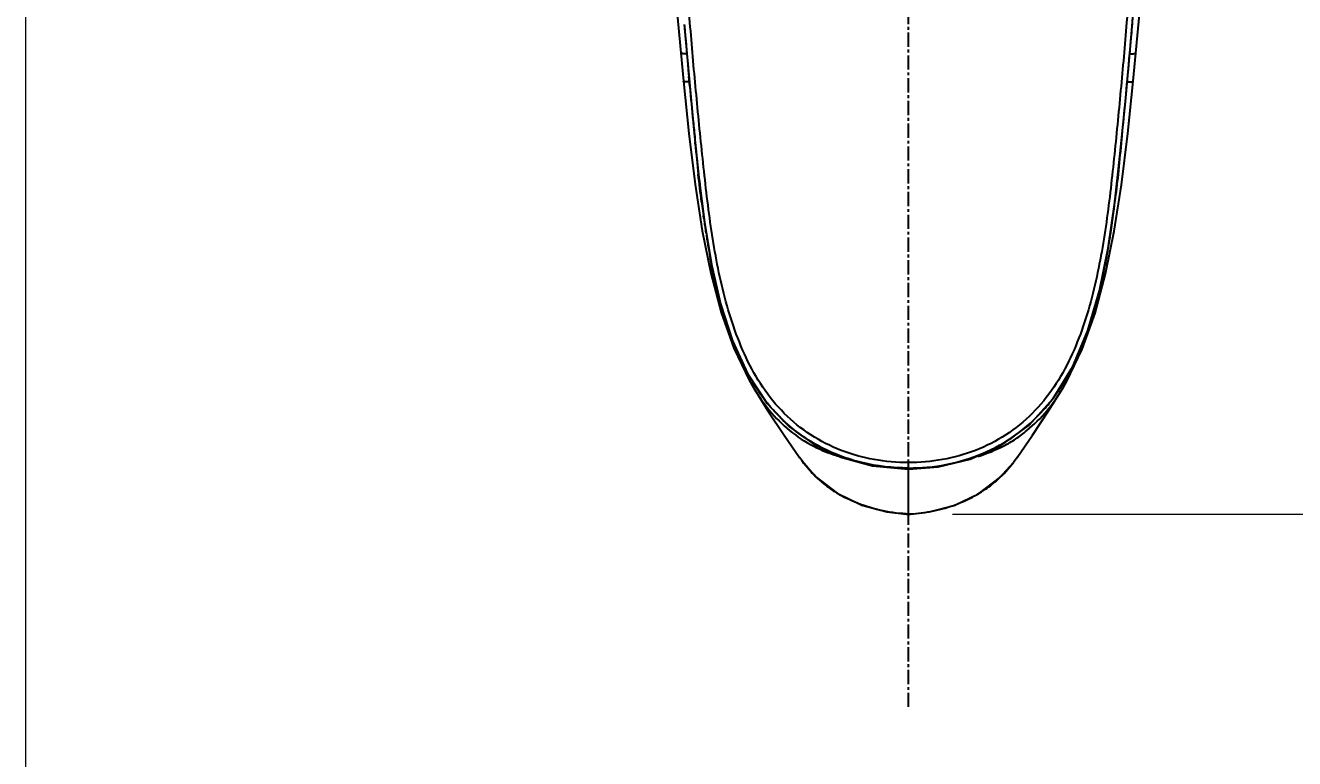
# Model space of a CAD drawing. Header units: millimetres. Extents: x 1091 to 2122, y 843 to 1569.
# Drawn here: x 1657.9 to 1769.4, y 1016.9 to 1081.3 of the extents above; entities that cross this region are included whole.
import ezdxf

# ---------------------------------------------------------------- set-up
doc = ezdxf.new("R2010")
doc.units = ezdxf.units.MM
doc.linetypes.add('CENTER', pattern=[2, 1.25, -0.25, 0.25, -0.25])
doc.layers.add('\\M+5B1EA\\M+5D7A2', color=1, linetype='Continuous')
doc.styles.add('Daelim Dimension', font='\x7f\x7f\x7f\x7f.TTF')
doc.dimstyles.new('DEFAULT', dxfattribs={"dimscale": 2, "dimtxt": 2, "dimasz": 2, "dimexe": 0, "dimexo": 2, "dimgap": 1, "dimtad": 1, "dimdec": 1, "dimzin": 9, "dimdsep": 46, "dimtxsty": 'Daelim Dimension', "dimcen": 0.5, "dimclrd": 252, "dimclre": 252, "dimclrt": 3, "dimadec": 1, "dimazin": 0, "dimtfac": 1, "dimtdec": 1, "dimtix": 1, "dimtmove": 0, "dimatfit": 3, "dimfxl": 0, "dimtolj": 1, "dimtzin": 1, "dimlwd": 9, "dimlwe": 9, "dimarcsym": 0})

# ---------------------------------------------------------------- blocks, each defined once
blk = doc.blocks.new('*D2')
at = {"layer": '\\M+5B1EA\\M+5D7A2', "color": 5, "lineweight": 9}
for p, q in [((1812.45, 1167.49), (1812.45, 992.88)), ((1657.93, 1165.7), (1657.93, 992.88)), ((1661.93, 992.88), (1808.45, 992.88))]:
    blk.add_line(p, q, dxfattribs=at)
at = {"layer": '\\M+5B1EA\\M+5D7A2', "color": 5}
for points in [[(1661.93, 993.55), (1661.93, 992.22), (1657.93, 992.88)], [(1808.45, 993.55), (1808.45, 992.22), (1812.45, 992.88)]]:
    blk.add_solid(points, dxfattribs=at)
at = {"layer": 'Defpoints', "color": 0}
for p in [(1812.45, 1171.49), (1657.93, 1169.7), (1812.45, 992.88)]:
    blk.add_point(p, dxfattribs=at)
at = {"layer": '\\M+5B1EA\\M+5D7A2', "color": 7, "insert": (1735.19, 1003.5), "char_height": 16, "attachment_point": 5, "style": 'Daelim Dimension'}
blk.add_mtext('\\A1;155', dxfattribs=at)
blk = doc.blocks.new('*D3')
at = {"layer": '\\M+5B1EA\\M+5D7A2', "color": 5, "lineweight": 9}
for p, q in [((1820.75, 1173.46), (1844.29, 1173.46)), ((1844.29, 1042.34), (1844.29, 1169.46)), ((1739.38, 1038.34), (1844.29, 1038.34))]:
    blk.add_line(p, q, dxfattribs=at)
at = {"layer": '\\M+5B1EA\\M+5D7A2', "color": 5}
for points in [[(1843.63, 1169.46), (1844.96, 1169.46), (1844.29, 1173.46)], [(1843.63, 1042.34), (1844.96, 1042.34), (1844.29, 1038.34)]]:
    blk.add_solid(points, dxfattribs=at)
at = {"layer": 'Defpoints', "color": 0}
for p in [(1816.75, 1173.46), (1844.29, 1173.46), (1735.38, 1038.34)]:
    blk.add_point(p, dxfattribs=at)
at = {"layer": '\\M+5B1EA\\M+5D7A2', "color": 7, "insert": (1833.57, 1105.9), "char_height": 16, "attachment_point": 5, "rotation": 90, "style": 'Daelim Dimension'}
blk.add_mtext('\\A1;135', dxfattribs=at)

msp = doc.modelspace()

# ---------------------------------------------------------------- linework, layer by layer
at = {"color": 1, "linetype": 'CENTER'}
msp.add_line((1735.49, 1021.4), (1735.49, 1182.13), dxfattribs=at)
at = {"color": 7, "linetype": 'Continuous'}
for p, q in [((1715.81, 1081.36), (1716.23, 1076.58)), ((1754.56, 1074.59), (1755, 1079.49)), ((1754.94, 1078.7), (1755.04, 1079.92)), ((1715.51, 1078.86), (1715.74, 1076.38)), ((1755.23, 1076.38), (1755.46, 1078.85)), ((1715.74, 1076.38), (1716.21, 1071.77)), ((1715.74, 1076.38), (1715.74, 1076.38)), ((1716.29, 1075.92), (1716.21, 1076.79)), ((1716.23, 1076.58), (1716.65, 1072.11)), ((1754.53, 1074.26), (1754.62, 1075.23)), ((1754.11, 1070.02), (1754.56, 1074.59)), ((1716.21, 1071.77), (1716.76, 1067.31)), ((1716.65, 1072.11), (1717.09, 1067.92)), ((1716.77, 1070.88), (1716.76, 1071.06)), ((1754.2, 1070.92), (1754.22, 1071.08)), ((1753.63, 1065.74), (1754.11, 1070.02)), ((1717.07, 1068.06), (1717.06, 1068.2)), ((1717.11, 1067.73), (1717.07, 1068.06)), ((1717.09, 1067.92), (1717.58, 1063.98)), ((1753.57, 1063.19), (1754.21, 1067.28)), ((1717.33, 1065.79), (1717.46, 1064.82)), ((1717.46, 1064.82), (1717.49, 1064.59)), ((1753.05, 1061.72), (1753.63, 1065.74)), ((1753.62, 1065.73), (1753.63, 1065.77)), ((1717.53, 1064.31), (1717.49, 1064.59)), ((1717.58, 1063.98), (1718.19, 1060.28)), ((1752.28, 1057.97), (1753.05, 1061.72)), ((1751.27, 1054.48), (1752.28, 1057.97)), ((1749.93, 1051.3), (1751.27, 1054.48)), ((1720.03, 1053.58), (1721.39, 1050.63)), ((1748.21, 1048.49), (1749.93, 1051.3)), ((1721.9, 1049.44), (1721.91, 1049.41)), ((1749.06, 1049.41), (1749.11, 1049.49)), ((1746.09, 1046.16), (1748.21, 1048.49)), ((1726.15, 1043.01), (1725.93, 1043.31)), ((1726.15, 1043.01), (1726.15, 1043.01)), ((1735.49, 1038.34), (1735.49, 1042.87)), ((1745.04, 1043.31), (1744.73, 1042.89)), ((1744.73, 1042.89), (1744.73, 1042.89)), ((1735.3, 1038.37), (1735.3, 1038.35)), ((1735.43, 1038.34), (1735.49, 1038.34)), ((1735.49, 1038.34), (1735.49, 1038.34)), ((1735.67, 1038.35), (1735.67, 1038.37))]:
    msp.add_line(p, q, dxfattribs=at)
for points in [[(1712.88, 1108.72), (1713.74, 1098.07), (1714.64, 1087.9), (1715.51, 1078.86)], [(1755.46, 1078.85), (1756.32, 1087.87), (1757.23, 1098.04), (1758.09, 1108.72)], [(1755, 1079.49), (1755.43, 1084.77), (1755.81, 1089.88)], [(1754.21, 1067.28), (1754.76, 1071.77), (1755.23, 1076.38)], [(1716.76, 1067.31), (1717.39, 1063.23), (1718.14, 1059.5), (1719.06, 1056.07), (1720.16, 1052.93), (1721.5, 1050.11), (1721.9, 1049.44)], [(1753.48, 1064.59), (1753.61, 1065.51), (1753.64, 1065.79)], [(1749.11, 1049.49), (1749.41, 1050.01), (1750.77, 1052.84), (1751.89, 1055.99), (1752.81, 1059.44), (1753.57, 1063.19)], [(1718.19, 1060.28), (1718.98, 1056.81), (1720.03, 1053.58)], [(1721.39, 1050.63), (1723.09, 1048.06), (1725.06, 1046), (1727.19, 1044.48), (1729.56, 1043.34), (1732.33, 1042.58), (1735.49, 1042.3)], [(1721.91, 1049.41), (1723.16, 1047.42), (1724.57, 1045.28), (1725.93, 1043.31)], [(1745.04, 1043.31), (1746.4, 1045.28), (1747.81, 1047.42), (1749.06, 1049.41)], [(1735.49, 1042.3), (1738.1, 1042.49), (1740.91, 1043.17), (1743.61, 1044.38), (1746.09, 1046.16)], [(1726.15, 1043.01), (1727.37, 1041.62), (1729.24, 1040.17), (1731.41, 1039.14), (1733.62, 1038.53), (1735.3, 1038.35)], [(1735.67, 1038.35), (1737.32, 1038.53), (1739.5, 1039.11), (1741.65, 1040.12), (1743.51, 1041.53), (1744.73, 1042.89)], [(1735.3, 1038.35), (1735.34, 1038.35), (1735.43, 1038.34)], [(1735.49, 1038.34), (1735.55, 1038.34), (1735.63, 1038.35), (1735.67, 1038.35)]]:
    msp.add_lwpolyline(points, dxfattribs=at)
for centre, radius, start, end in [((1192.54, 1127.92), 564.55, 355.1232, 355.328), ((2284.3, 1128.42), 570.43, 184.7401, 185.1931), ((1189, 1128.21), 568.09, 354.6489, 355.0008), ((2228.94, 1123.27), 514.84, 185.2771, 185.6204), ((1276.45, 1119.89), 480.25, 353.8212, 354.5474), ((2228.5, 1123.26), 514.39, 185.6238, 185.7951), ((2100.56, 1110.02), 385.78, 185.7569, 186.2223), ((1892.39, 1086.71), 176.33, 185.1503, 186.0266), ((1577.07, 1086.87), 177.85, 353.9735, 354.8548), ((1579.96, 1087.17), 174.98, 352.976, 353.7781), ((1862.02, 1083.77), 145.79, 186.3148, 187.5594), ((1634.33, 1080.52), 120.21, 352.3848, 352.9367), ((1807.88, 1076.63), 91.19, 187.768, 188.5478), ((1662.65, 1076.71), 91.64, 351.309, 352.3993), ((1788.13, 1073.63), 71.2, 188.5189, 190.2987), ((1681.16, 1073.89), 72.91, 350.2026, 351.2997), ((1692.43, 1071.94), 61.47, 348.9544, 350.2036), ((1758.73, 1067.66), 41.2, 194.5124, 195.1274), ((1714.49, 1067.06), 38.87, 343.2765, 345.5699), ((1721.22, 1065.01), 31.84, 339.4213, 343.3135), ((1726.01, 1063.23), 26.73, 336.1941, 339.391), ((1744.98, 1063.23), 26.75, 201.5137, 202.9499), ((1729.96, 1061.47), 22.41, 331.2655, 336.2307), ((1738.38, 1060.05), 19.41, 209.8066, 211.3097), ((1732.66, 1060.01), 19.33, 327.3333, 331.2211), ((1735.77, 1057.84), 15.54, 318.3926, 320.9858), ((1734.67, 1049.13), 10.47, 227.1706, 234.5779), ((1736.25, 1049.21), 10.56, 304.7784, 312.2592), ((1734.71, 1049.19), 10.55, 234.5834, 239.7278), ((1736.14, 1049.36), 10.75, 300.115, 304.7819), ((1735.49, 1047.22), 8.85, 268.774, 269.5962), ((1735.5, 1047.68), 9.31, 269.5451, 269.9177), ((1735.47, 1048.08), 9.71, 270.0801, 270.8085), ((1735.51, 1045.94), 7.57, 270.7697, 271.2275)]:
    msp.add_arc(centre, radius, start, end, dxfattribs=at)
for points, knots in [([(1735.49, 1042.87), (1734.48, 1042.87), (1732.47, 1043.04), (1729.55, 1043.85), (1726.86, 1045.22), (1724.52, 1047.12), (1722.63, 1049.45), (1721.18, 1052.07), (1720.08, 1054.86), (1719.24, 1057.73), (1718.61, 1060.66), (1717.97, 1064.61), (1717.41, 1069.58), (1716.82, 1075.55), (1716.12, 1083.52), (1715.4, 1093.51), (1714.65, 1105.49), (1713.89, 1117.48), (1713.43, 1125.47), (1713.23, 1129.47)], [0, 0, 0, 0, 0.03138, 0.062704, 0.093947, 0.125101, 0.156194, 0.187291, 0.21842, 0.249582, 0.280771, 0.311987, 0.374484, 0.437028, 0.499572, 0.624667, 0.749782, 0.874898, 1, 1, 1, 1]), ([(1757.74, 1129.47), (1757.54, 1125.47), (1757.08, 1117.48), (1756.32, 1105.49), (1755.57, 1093.51), (1754.85, 1083.52), (1754.15, 1075.55), (1753.56, 1069.58), (1753.01, 1064.61), (1752.36, 1060.66), (1751.73, 1057.73), (1750.9, 1054.86), (1749.79, 1052.07), (1748.34, 1049.45), (1746.45, 1047.12), (1744.11, 1045.22), (1741.42, 1043.85), (1738.5, 1043.04), (1736.49, 1042.87), (1735.49, 1042.87)], [0, 0, 0, 0, 0.125102, 0.250218, 0.375333, 0.500428, 0.562972, 0.625516, 0.688013, 0.719229, 0.750418, 0.78158, 0.812709, 0.843806, 0.874899, 0.906053, 0.937296, 0.96862, 1, 1, 1, 1]), ([(1716.02, 1078.79), (1715.94, 1078.79), (1715.82, 1078.79), (1715.66, 1078.8), (1715.57, 1078.82), (1715.51, 1078.84), (1715.51, 1078.86)], [0, 0, 0, 0, 0.411809, 0.718914, 0.913238, 1, 1, 1, 1]), ([(1754.96, 1078.78), (1755.03, 1078.78), (1755.15, 1078.79), (1755.31, 1078.8), (1755.41, 1078.81), (1755.46, 1078.84), (1755.46, 1078.85)], [0, 0, 0, 0, 0.41185, 0.718716, 0.913008, 1, 1, 1, 1]), ([(1716.23, 1076.31), (1716.16, 1076.31), (1716.04, 1076.31), (1715.88, 1076.33), (1715.79, 1076.34), (1715.74, 1076.37), (1715.74, 1076.38)], [0, 0, 0, 0, 0.424619, 0.732998, 0.918571, 1, 1, 1, 1]), ([(1754.73, 1076.31), (1754.81, 1076.31), (1754.93, 1076.31), (1755.09, 1076.33), (1755.18, 1076.34), (1755.23, 1076.37), (1755.23, 1076.38)], [0, 0, 0, 0, 0.424607, 0.733042, 0.918715, 1, 1, 1, 1]), ([(1735.49, 1042.39), (1734.12, 1042.39), (1731.38, 1042.7), (1728.15, 1043.92), (1725.85, 1045.39), (1724.28, 1046.72), (1722.92, 1048.25), (1722.15, 1049.38), (1721.8, 1049.96)], [0, 0, 0, 0, 0.25039, 0.500316, 0.625397, 0.750392, 0.875283, 1, 1, 1, 1]), ([(1721.91, 1049.41), (1722.33, 1048.73), (1723.27, 1047.39), (1725.01, 1045.61), (1727.12, 1044.24), (1728.68, 1043.63), (1729.47, 1043.39)], [0, 0, 0, 0, 0.24255, 0.495182, 0.751112, 1, 1, 1, 1]), ([(1741.6, 1043.41), (1742.38, 1043.66), (1743.53, 1044.12), (1744.94, 1044.94), (1746.25, 1045.91), (1747.7, 1047.37), (1748.63, 1048.71), (1749.06, 1049.41)], [0, 0, 0, 0, 0.250054, 0.375153, 0.500287, 0.750221, 1, 1, 1, 1]), ([(1735.49, 1042.39), (1736.6, 1042.39), (1738.83, 1042.59), (1742.05, 1043.56), (1744.99, 1045.19), (1746.65, 1046.69), (1747.39, 1047.52)], [0, 0, 0, 0, 0.250496, 0.500661, 0.750481, 1, 1, 1, 1]), ([(1735.3, 1038.37), (1734.91, 1038.38), (1734.13, 1038.45), (1732.59, 1038.75), (1731.47, 1039.11), (1730.75, 1039.41)], [0, 0, 0, 0, 0.249949, 0.500275, 1, 1, 1, 1]), ([(1735.67, 1038.37), (1736.36, 1038.39), (1737.73, 1038.59), (1739.05, 1038.96), (1739.7, 1039.2)], [0, 0, 0, 0, 0.499957, 1, 1, 1, 1])]:
    msp.add_open_spline(points, degree=3, knots=knots, dxfattribs=at)
for points in [[(1717.33, 1065.79), (1717.22, 1066.59), (1717.12, 1067.39), (1717.03, 1068.2)], [(1753.64, 1065.79), (1753.75, 1066.59), (1753.85, 1067.39), (1753.94, 1068.2)], [(1718.85, 1057.33), (1718.54, 1058.51), (1718.29, 1059.7), (1718.07, 1060.9)], [(1752.13, 1057.37), (1752.37, 1058.3), (1752.58, 1059.23), (1752.76, 1060.16)], [(1720.1, 1053.42), (1719.65, 1054.56), (1719.28, 1055.73), (1718.96, 1056.91)], [(1721.54, 1050.4), (1721.09, 1051.17), (1720.7, 1051.98), (1720.35, 1052.8)], [(1747.84, 1048.06), (1748.23, 1048.54), (1748.6, 1049.05), (1748.93, 1049.58)], [(1727.55, 1041.45), (1727.04, 1041.93), (1726.57, 1042.45), (1726.15, 1043.01)], [(1743.35, 1041.39), (1743.85, 1041.85), (1744.31, 1042.35), (1744.73, 1042.89)], [(1730.75, 1039.41), (1730.29, 1039.61), (1729.83, 1039.83), (1729.4, 1040.08)], [(1739.7, 1039.2), (1740.33, 1039.44), (1740.95, 1039.72), (1741.53, 1040.06)]]:
    msp.add_open_spline(points, degree=3, dxfattribs=at)

# ---------------------------------------------------------------- dimensions: what is measured, and where the dimension line sits
at = {"layer": '\\M+5B1EA\\M+5D7A2', "color": 5}
dim = msp.add_linear_dim(base=(1844.29, 1173.46), p1=(1735.38, 1038.34), p2=(1816.75, 1173.46), angle=90, dimstyle='DEFAULT', override={"dimtxt": 8, "dimdec": 0, "dimclrd": 5, "dimclre": 5, "dimclrt": 7}, dxfattribs=at)
dim.commit()
dim.dimension.update_dxf_attribs({"geometry": '*D3', "text_midpoint": (1833.57, 1105.9)})
dim = msp.add_linear_dim(base=(1812.45, 992.88), p1=(1657.93, 1169.7), p2=(1812.45, 1171.49), dimstyle='DEFAULT', override={"dimtxt": 8, "dimdec": 0, "dimclrd": 5, "dimclre": 5, "dimclrt": 7}, dxfattribs=at)
dim.commit()
dim.dimension.update_dxf_attribs({"geometry": '*D2', "text_midpoint": (1735.19, 1003.5)})

doc.saveas('drawing.dxf')
